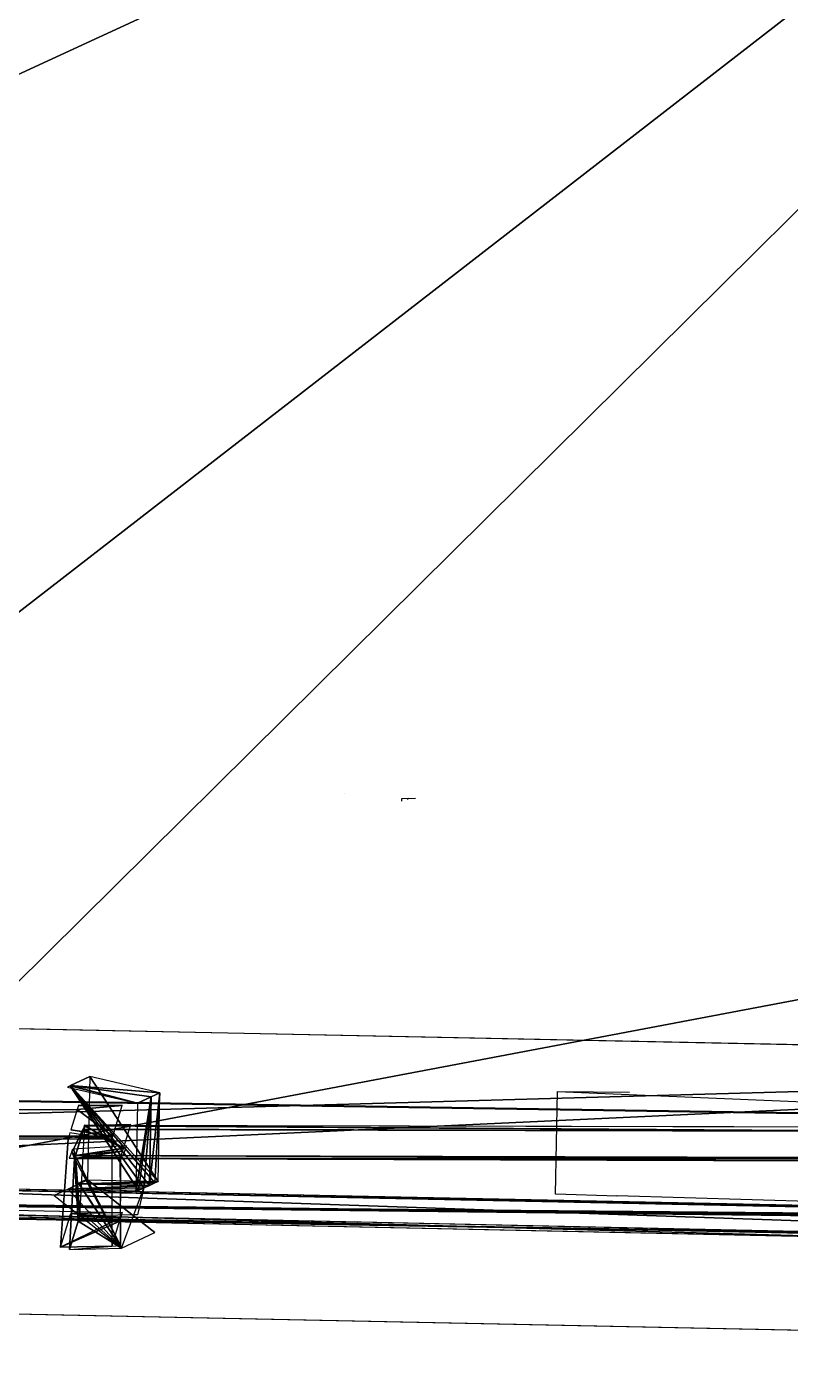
# Model space of a CAD drawing. Extents: x -1551 to 3643, y -2128 to 2177.
# Drawn here: x 557.7 to 604.8, y -73.2 to 9.7 of the extents above; entities that cross this region are included whole.
import ezdxf

# ---------------------------------------------------------------- set-up
doc = ezdxf.new("R2010")
doc.units = 0
doc.header["$MEASUREMENT"] = 0
doc.layers.get('0').update_dxf_attribs({"color": 13, "linetype": 'CONTINUOUS'})

# ---------------------------------------------------------------- blocks, each defined once
blk = doc.blocks.new('HOUSE_DWG')
at = {"color": 0}
for p, q in [((550.767, 17.147, 125.262), (805.723, 77.689, 125.958)), ((801.335, 72.291, 87.099), (611.28, 26.098, 87.099)), ((719.821, 72.037, 85.025), (720.627, 72.261, 85.025)), ((720.253, 72.183, 92.997), (720.319, 72.197, 92.997)), ((720.253, 72.183, 85.707), (720.253, 72.183, 85.672)), ((733.658, 56.948, 84.749), (806.579, 72.637, 85.123)), ((719.859, 71.877, 85.025), (719.821, 72.037, 85.025)), ((715.628, 70.872, 34.449), (715.628, 70.872, 34.805)), ((558.815, 6.003, 121.799), (803.776, 67.188, 121.799)), ((558.9, 6.087, 75.747), (807.03, 67.399, 75.747)), ((807.03, 67.399, 75.747), (690.563, 39.729, 75.747)), ((807.408, 67.32, 86.053), (738.828, 51.627, 85.04)), ((690.563, 39.729, 86.119), (803.649, 66.596, 86.119)), ((690.563, 39.729, 86.119), (803.649, 66.596, 86.119)), ((803.652, 66.583, 86.119), (690.563, 39.729, 86.119)), ((803.652, 66.583, 86.119), (690.563, 39.729, 86.119)), ((563.24, 7.133, 76.816), (807.64, 66.09, 76.816)), ((754.446, 60.066, 85.65), (705.958, 47.612, 86.558)), ((706.015, 47.403, 91.462), (754.503, 59.857, 90.554)), ((797.492, 57.621, 125.925), (554.839, 0, 125.262)), ((733.658, 56.948, 84.745), (737.965, 58.008, 84.762)), ((733.658, 56.948, 84.749), (733.658, 56.948, 84.745)), ((735.124, 50.785, 85.019), (733.658, 56.948, 84.745)), ((757.337, 53.956, 85.364), (559.022, 6.116, 85.364)), ((707.053, 42.122, 85.626), (758.703, 54.341, 85.364)), ((738.832, 51.615, 84.756), (735.128, 50.773, 84.739)), ((738.829, 51.627, 85.036), (738.828, 51.627, 85.04)), ((738.829, 51.627, 85.036), (738.829, 51.626, 85.027)), ((738.829, 51.626, 85.027), (738.832, 51.615, 84.756)), ((735.128, 50.773, 84.739), (735.124, 50.785, 85.019)), ((735.124, 50.785, 85.019), (735.124, 50.785, 85.032)), ((708.742, 49.723, 33.773), (708.787, 49.734, 84.006)), ((704.299, 49.608, 83.982), (708.742, 49.723, 83.982)), ((708.742, 49.723, 1.466), (704.299, 49.608, 1.466)), ((704.299, 49.608, 1.466), (705.772, 43.406, 1.466)), ((704.299, 49.608, 72.557), (704.299, 49.608, 74.046)), ((704.299, 49.608, 74.046), (704.299, 49.608, 83.982)), ((704.299, 49.608, 1.466), (704.299, 49.608, 72.557)), ((710.004, 44.411, 74.046), (704.299, 49.608, 74.046)), ((704.299, 49.608, 72.557), (704.299, 49.608, 74.046)), ((704.299, 49.608, 1.466), (704.299, 49.608, 72.557)), ((704.299, 49.608, 1.466), (710.004, 44.411, 1.466)), ((707.879, 49.376, 85.222), (705.259, 48.709, 85.233)), ((707.882, 49.364, 85.502), (707.879, 49.376, 85.222)), ((707.882, 49.363, 85.515), (707.882, 49.364, 85.502)), ((708.305, 47.817, 121.791), (707.882, 49.363, 85.515)), ((708.742, 49.723, 33.773), (710.004, 44.411, 33.773)), ((710.004, 44.411, 33.407), (708.742, 49.723, 33.773)), ((708.742, 49.723, 1.707), (708.742, 49.723, 33.773)), ((710.004, 44.411, 33.407), (708.742, 49.723, 33.773)), ((710.004, 44.411, 1.799), (708.742, 49.723, 1.707)), ((708.742, 49.723, 83.982), (708.742, 49.723, 33.773)), ((708.742, 49.723, 1.707), (708.742, 49.723, 33.773)), ((708.742, 49.723, 1.707), (708.742, 49.723, 1.466)), ((708.742, 49.723, 83.982), (708.742, 49.723, 33.773)), ((708.742, 49.723, 83.982), (710.004, 44.411, 83.982)), ((708.742, 49.723, 33.773), (710.004, 44.411, 33.773)), ((705.259, 48.709, 85.233), (705.262, 48.697, 85.504)), ((705.262, 48.697, 85.504), (705.263, 48.697, 85.513)), ((705.263, 48.697, 85.513), (705.32, 48.488, 90.422)), ((708.707, 48.389, 86.549), (705.958, 47.612, 86.558)), ((709.035, 47.188, 114.712), (708.707, 48.389, 86.549)), ((730.93, 48.588, 85.001), (730.93, 48.588, 84.73)), ((730.93, 48.588, 85.01), (730.93, 48.588, 85.001)), ((730.93, 48.588, 85.01), (730.93, 48.588, 85.014)), ((707.406, 47.539, 122.868), (705.642, 47.311, 118.037)), ((705.642, 47.311, 118.037), (705.698, 47.105, 122.875)), ((707.406, 47.539, 122.868), (705.698, 47.105, 122.875)), ((705.726, 47.001, 125.296), (708.288, 47.654, 125.284)), ((705.949, 47.642, 85.859), (705.95, 47.641, 85.883)), ((707.053, 42.122, 85.626), (705.949, 47.642, 85.859)), ((705.95, 47.641, 85.883), (705.958, 47.612, 86.558)), ((705.958, 47.612, 86.558), (705.964, 47.589, 87.111)), ((705.958, 47.612, 86.558), (705.964, 47.589, 87.111)), ((705.964, 47.589, 87.111), (706.008, 47.427, 90.908)), ((705.964, 47.589, 87.111), (706.008, 47.427, 90.908)), ((705.964, 47.589, 87.111), (706.008, 47.427, 90.908)), ((706.008, 47.427, 90.908), (705.967, 47.419, 90.909)), ((705.967, 47.419, 90.909), (706.049, 46.365, 114.723)), ((706.008, 47.427, 90.908), (706.015, 47.403, 91.462)), ((706.008, 47.427, 90.908), (706.015, 47.403, 91.462)), ((706.008, 47.427, 90.908), (706.015, 47.403, 91.462)), ((706.049, 46.365, 114.723), (709.175, 47.396, 114.718)), ((708.318, 47.772, 122.864), (707.406, 47.539, 122.868)), ((708.305, 47.817, 121.791), (708.215, 47.794, 121.792)), ((708.305, 47.817, 121.791), (708.215, 47.794, 121.792)), ((708.215, 47.794, 121.792), (708.308, 47.806, 122.046)), ((708.215, 47.794, 121.792), (708.308, 47.806, 122.046)), ((708.288, 47.654, 125.284), (708.346, 47.668, 125.284)), ((708.288, 47.654, 125.284), (708.346, 47.668, 125.284)), ((708.288, 47.654, 125.284), (708.346, 47.668, 125.284)), ((708.288, 47.654, 125.284), (708.348, 47.661, 125.448)), ((708.288, 47.654, 125.284), (708.348, 47.661, 125.448)), ((708.318, 47.772, 122.864), (708.308, 47.806, 122.046)), ((708.346, 47.668, 125.284), (708.318, 47.772, 122.864)), ((708.346, 47.668, 125.284), (708.318, 47.772, 122.864)), ((708.348, 47.661, 125.448), (708.346, 47.668, 125.284)), ((705.698, 47.105, 122.875), (705.726, 47.001, 125.296)), ((705.726, 47.001, 125.296), (706.945, 40.419, 125.02)), ((706.949, 40.404, 125.368), (705.726, 47.001, 125.296)), ((709.035, 47.188, 114.712), (706.373, 46.096, 122.144)), ((709.035, 47.188, 114.712), (706.373, 46.096, 122.144)), ((706.412, 45.953, 125.502), (709.3, 46.936, 125.499)), ((706.522, 45.984, 125.502), (709.161, 46.729, 125.493)), ((706.522, 45.984, 125.502), (709.161, 46.729, 125.493)), ((709.039, 47.175, 115.02), (709.035, 47.188, 114.712)), ((709.161, 46.729, 125.493), (709.078, 47.032, 118.369)), ((706.062, 46.203, 118.38), (706.018, 46.362, 114.66)), ((706.373, 46.096, 122.144), (706.049, 46.365, 114.723)), ((706.049, 46.365, 114.723), (706.062, 46.203, 118.38)), ((706.373, 46.096, 122.144), (706.049, 46.365, 114.723)), ((706.401, 45.95, 125.502), (706.062, 46.203, 118.38)), ((706.062, 46.203, 118.38), (706.093, 45.863, 125.503)), ((706.412, 45.953, 125.502), (706.062, 46.203, 118.38)), ((706.401, 45.95, 125.502), (706.062, 46.203, 118.38)), ((706.412, 45.953, 125.502), (706.062, 46.203, 118.38)), ((706.093, 45.863, 125.503), (706.401, 45.95, 125.502)), ((706.373, 46.096, 122.144), (706.376, 46.083, 122.452)), ((706.373, 46.096, 122.144), (706.376, 46.083, 122.452)), ((706.373, 46.096, 122.144), (706.376, 46.083, 122.452)), ((706.373, 46.096, 122.144), (706.376, 46.083, 122.452)), ((706.376, 46.083, 122.452), (706.412, 45.953, 125.502)), ((706.376, 46.083, 122.452), (706.412, 45.953, 125.502)), ((706.376, 46.083, 122.452), (706.412, 45.953, 125.502)), ((706.376, 46.083, 122.452), (706.412, 45.953, 125.502)), ((706.412, 45.953, 125.502), (706.401, 45.95, 125.502)), ((706.412, 45.953, 125.502), (706.401, 45.95, 125.502)), ((706.415, 45.94, 125.801), (706.401, 45.95, 125.502)), ((706.522, 45.984, 125.502), (706.412, 45.953, 125.502)), ((706.522, 45.984, 125.502), (706.412, 45.953, 125.502)), ((706.522, 45.984, 125.502), (706.412, 45.953, 125.502)), ((706.412, 45.953, 125.502), (707.517, 40.427, 125.405)), ((706.412, 45.953, 125.502), (706.413, 45.947, 125.637)), ((706.412, 45.953, 125.502), (707.517, 40.427, 125.405)), ((706.412, 45.953, 125.502), (706.413, 45.947, 125.637)), ((706.412, 45.953, 125.502), (706.413, 45.947, 125.637)), ((706.412, 45.953, 125.502), (706.413, 45.947, 125.637)), ((706.412, 45.953, 125.502), (707.517, 40.427, 125.405)), ((706.413, 45.947, 125.637), (706.415, 45.94, 125.801)), ((706.413, 45.947, 125.637), (706.415, 45.94, 125.801)), ((706.413, 45.947, 125.637), (706.415, 45.94, 125.801)), ((706.522, 45.984, 125.502), (706.415, 45.94, 125.801)), ((710.004, 44.411, 74.046), (705.772, 43.406, 74.046)), ((705.772, 43.406, 33.763), (710.004, 44.411, 33.407)), ((705.772, 43.406, 33.407), (710.004, 44.411, 33.407)), ((705.772, 43.406, 33.763), (710.004, 44.411, 33.407)), ((705.772, 43.406, 33.407), (710.004, 44.411, 33.407)), ((705.772, 43.406, 1.709), (710.004, 44.411, 1.799)), ((710.274, 43.021, 85.849), (710.004, 44.411, 53.909)), ((710.004, 44.411, 53.909), (710.483, 43.08, 85.848)), ((710.004, 44.411, 53.909), (710.004, 44.411, 74.046)), ((710.004, 44.411, 33.407), (710.004, 44.411, 33.773)), ((710.004, 44.411, 33.407), (710.004, 44.411, 33.773)), ((710.004, 44.411, 1.799), (710.004, 44.411, 13.735)), ((710.004, 44.411, 1.799), (710.004, 44.411, 13.735)), ((710.004, 44.411, 1.799), (710.004, 44.411, 13.735)), ((710.004, 44.411, 33.407), (710.004, 44.411, 33.773)), ((710.004, 44.411, 53.909), (710.004, 44.411, 74.046)), ((710.004, 44.411, 1.466), (710.004, 44.411, 1.799)), ((710.004, 44.411, 83.982), (710.004, 44.411, 74.046)), ((710.004, 44.411, 53.909), (710.004, 44.411, 74.046)), ((705.772, 43.406, 33.763), (705.65, 43.377, 33.773)), ((705.65, 43.377, 1.707), (705.772, 43.406, 1.709)), ((705.65, 43.377, 33.773), (705.65, 43.377, 1.707)), ((705.772, 43.406, 74.046), (705.772, 43.406, 33.763)), ((705.772, 43.406, 33.763), (705.772, 43.406, 33.407)), ((705.772, 43.406, 33.763), (705.772, 43.406, 33.407)), ((705.772, 43.406, 33.763), (705.772, 43.406, 33.407)), ((705.772, 43.406, 74.046), (705.772, 43.406, 33.763)), ((705.772, 43.406, 74.046), (705.772, 43.406, 125.394)), ((705.772, 43.406, 125.394), (710.609, 41.3, 125.394)), ((710.609, 41.3, 1.466), (705.772, 43.406, 1.466)), ((705.772, 43.406, 1.466), (705.772, 43.406, 1.709)), ((657.869, 30.752, 85.494), (709.519, 42.972, 85.232)), ((706.481, 42.114, 85.238), (709.519, 42.972, 85.228)), ((710.274, 43.021, 85.849), (707.391, 42.207, 85.858)), ((709.519, 42.972, 85.232), (709.591, 42.711, 91.359)), ((709.519, 42.972, 85.232), (709.591, 42.711, 91.359)), ((709.519, 42.972, 85.228), (709.519, 42.972, 85.232)), ((709.591, 42.711, 91.359), (709.644, 42.517, 95.896)), ((710.483, 43.08, 85.848), (710.274, 43.021, 85.849)), ((706.945, 40.419, 125.02), (706.481, 42.114, 85.238)), ((707.391, 42.207, 85.858), (707.053, 42.122, 85.626)), ((707.124, 41.861, 91.754), (707.053, 42.122, 85.626)), ((707.124, 41.861, 91.754), (707.053, 42.122, 85.626)), ((707.124, 41.861, 91.754), (707.053, 42.122, 85.626)), ((707.517, 40.427, 125.405), (707.124, 41.861, 91.754)), ((707.517, 40.427, 125.405), (707.124, 41.861, 91.754)), ((707.517, 40.427, 125.405), (710.511, 41.459, 125.267)), ((709.983, 41.277, 125.01), (706.949, 40.404, 125.368)), ((707.517, 40.427, 125.405), (710.609, 41.3, 125.394)), ((706.945, 40.419, 125.02), (706.949, 40.404, 125.368)), ((706.945, 40.419, 125.02), (706.949, 40.404, 125.368))]:
    blk.add_line(p, q, dxfattribs=at)
at = {"color": 17}
for p, q in [((606.664, 24.977, 91.319), (801.335, 72.291, 91.319)), ((807.03, 67.399, 91.701), (558.9, 6.087, 91.701)), ((803.687, 67.148, 125.262), (570.668, 8.946, 125.262)), ((804.031, 64.99, 86.119), (657.721, 30.247, 86.119)), ((706.415, 45.94, 125.801), (757.531, 59.031, 125.581)), ((750.265, 57.337, 121.955), (706.373, 46.096, 122.144)), ((758.774, 54.08, 91.492), (707.124, 41.861, 91.754)), ((656.831, 36.034, 91.329), (705.32, 48.488, 90.422)), ((705.32, 48.488, 90.422), (705.602, 47.456, 114.635)), ((708.215, 47.794, 121.792), (657.189, 34.726, 122.011)), ((657.232, 34.57, 125.668), (708.348, 47.661, 125.448)), ((705.602, 47.456, 114.635), (708.215, 47.794, 121.792)), ((706.015, 47.403, 91.462), (706.373, 46.096, 122.144)), ((706.015, 47.403, 91.462), (706.373, 46.096, 122.144)), ((706.015, 47.403, 91.462), (706.373, 46.096, 122.144)), ((707.406, 47.539, 122.868), (708.288, 47.654, 125.284)), ((707.406, 47.539, 122.868), (708.288, 47.654, 125.284)), ((708.308, 47.806, 122.046), (708.305, 47.817, 121.791)), ((708.346, 47.668, 125.284), (709.983, 41.277, 125.01)), ((709.3, 46.936, 125.499), (709.175, 47.396, 114.718)), ((706.376, 46.083, 122.452), (709.039, 47.175, 115.02)), ((706.376, 46.083, 122.452), (709.039, 47.175, 115.02)), ((709.078, 47.032, 118.369), (706.522, 45.984, 125.502)), ((709.078, 47.032, 118.369), (706.522, 45.984, 125.502)), ((709.078, 47.032, 118.369), (709.039, 47.175, 115.02)), ((709.067, 46.878, 125.492), (710.511, 41.459, 125.267)), ((710.511, 41.459, 125.267), (709.161, 46.729, 125.493)), ((710.511, 41.459, 125.267), (706.412, 45.953, 125.502)), ((710.511, 41.459, 125.267), (706.412, 45.953, 125.502)), ((706.413, 45.947, 125.637), (707.517, 40.427, 125.405)), ((710.004, 44.411, 33.773), (710.004, 44.411, 53.909)), ((710.004, 44.411, 13.735), (710.004, 44.411, 33.407)), ((710.004, 44.411, 13.735), (710.004, 44.411, 33.407)), ((710.004, 44.411, 13.735), (710.004, 44.411, 33.407)), ((710.004, 44.411, 33.773), (710.004, 44.411, 53.909)), ((710.004, 44.411, 33.773), (710.004, 44.411, 53.909)), ((705.772, 43.406, 33.407), (705.772, 43.406, 1.709)), ((705.772, 43.406, 33.407), (705.772, 43.406, 1.709)), ((705.772, 43.406, 33.407), (705.772, 43.406, 1.709)), ((709.591, 42.711, 91.359), (657.941, 30.491, 91.621)), ((709.644, 42.517, 95.896), (709.983, 41.277, 125.01)), ((710.609, 41.3, 125.394), (710.274, 43.021, 85.849)), ((710.609, 41.3, 125.394), (710.609, 41.3, 1.466))]:
    blk.add_line(p, q, dxfattribs=at)
at = {"color": 55}
mesh = blk.add_polyface(dxfattribs=at)
corners = [(775.96, 183.203, 86.119), (543.287, 81.694, 86.119), (532.889, 125.483, 86.119), (545.187, 73.693, 86.119), (560.959, 7.27, 86.119), (657.721, 30.247, 86.119), (690.563, 39.729, 86.119), (797.995, 90.408, 86.119), (803.649, 66.596, 86.119), (804.031, 64.99, 86.119), (803.652, 66.583, 86.119)]
mesh.append_faces([[corners[k] for k in face] for face in [(0, 1, 2), (6, 7, 8), (9, 6, 10)]], dxfattribs={"vtx0": -1, "color": 55})
mesh.append_faces([[corners[k] for k in face] for face in [(1, 0, 3), (3, 0, 4), (4, 0, 5)]], dxfattribs={"vtx0": -1, "vtx1": -1, "color": 55})
mesh.append_faces([[corners[k] for k in face] for face in [(5, 0, 6)]], dxfattribs={"vtx0": -1, "vtx1": -1, "vtx2": -1, "color": 55})
mesh.append_faces([[corners[k] for k in face] for face in [(6, 0, 7), (6, 9, 5)]], dxfattribs={"vtx0": -1, "vtx2": -1, "color": 55})
at = {"color": 17}
mesh = blk.add_polyface(dxfattribs=at)
corners = [(805.723, 77.689, 125.958), (553.72, 4.713, 125.262), (550.767, 17.147, 125.262), (554.839, 0, 125.262), (797.492, 57.621, 125.925), (809.795, 60.542, 125.958), (807.984, 68.17, 125.958)]
mesh.append_faces([[corners[k] for k in face] for face in [(0, 1, 2), (5, 0, 6)]], dxfattribs={"vtx0": -1, "color": 17})
mesh.append_faces([[corners[k] for k in face] for face in [(1, 0, 3), (3, 0, 4), (4, 0, 5)]], dxfattribs={"vtx0": -1, "vtx1": -1, "color": 17})
mesh = blk.add_polyface(dxfattribs=at)
corners = [(606.664, 24.977, 91.319), (611.28, 26.098, 87.099), (606.664, 24.977, 87.099), (801.335, 72.291, 87.099), (801.335, 72.291, 91.319)]
mesh.append_faces([[corners[k] for k in face] for face in [(0, 1, 2), (3, 0, 4)]], dxfattribs={"vtx0": -1, "color": 17})
mesh.append_faces([[corners[k] for k in face] for face in [(1, 0, 3)]], dxfattribs={"vtx0": -1, "vtx1": -1, "color": 17})
mesh = blk.add_polyface(dxfattribs=at)
corners = [(803.687, 67.148, 125.262), (558.815, 6.003, 121.799), (803.776, 67.188, 121.799), (558.727, 5.963, 125.262)]
mesh.append_faces([[corners[k] for k in face] for face in [(0, 1, 2), (1, 0, 3)]], dxfattribs={"vtx0": -1, "color": 17})
mesh = blk.add_polyface(dxfattribs=at)
corners = [(807.03, 67.399, 86.119), (558.9, 6.087, 75.747), (807.03, 67.399, 75.747), (558.9, 6.087, 91.701), (807.03, 67.399, 91.701)]
mesh.append_faces([[corners[k] for k in face] for face in [(0, 1, 2), (3, 0, 4)]], dxfattribs={"vtx0": -1, "color": 17})
mesh.append_faces([[corners[k] for k in face] for face in [(1, 0, 3)]], dxfattribs={"vtx0": -1, "vtx1": -1, "color": 17})
mesh = blk.add_polyface(dxfattribs=at)
corners = [(690.563, 39.729, 86.119), (807.03, 67.399, 75.747), (690.563, 39.729, 75.747), (807.03, 67.399, 86.119)]
mesh.append_faces([[corners[k] for k in face] for face in [(0, 1, 2), (1, 0, 3)]], dxfattribs={"vtx0": -1, "color": 17})
at = {"color": 0}
mesh = blk.add_polyface(dxfattribs=at)
corners = [(803.652, 66.583, 86.119), (690.563, 39.729, 86.119), (803.649, 66.596, 86.119)]
mesh.append_faces([[corners[k] for k in face] for face in [(0, 1, 2)]], dxfattribs={"color": 0})
at = {"color": 17}
mesh = blk.add_polyface(dxfattribs=at)
corners = [(705.958, 47.612, 86.558), (754.503, 59.857, 90.554), (754.446, 60.066, 85.65), (705.964, 47.589, 87.111), (706.008, 47.427, 90.908), (706.015, 47.403, 91.462)]
mesh.append_faces([[corners[k] for k in face] for face in [(0, 1, 2), (1, 4, 5)]], dxfattribs={"vtx0": -1, "color": 17})
mesh.append_faces([[corners[k] for k in face] for face in [(1, 0, 3), (1, 3, 4)]], dxfattribs={"vtx0": -1, "vtx2": -1, "color": 17})
mesh = blk.add_polyface(dxfattribs=at)
corners = [(750.265, 57.337, 121.955), (757.492, 59.176, 122.179), (757.399, 59.164, 121.924), (706.373, 46.096, 122.144), (706.376, 46.083, 122.452), (757.501, 59.141, 122.996), (706.412, 45.953, 125.502), (757.53, 59.038, 125.417)]
mesh.append_faces([[corners[k] for k in face] for face in [(0, 1, 2), (5, 6, 7)]], dxfattribs={"vtx0": -1, "color": 17})
mesh.append_faces([[corners[k] for k in face] for face in [(1, 4, 5)]], dxfattribs={"vtx0": -1, "vtx1": -1, "color": 17})
mesh.append_faces([[corners[k] for k in face] for face in [(1, 0, 3), (1, 3, 4), (5, 4, 6)]], dxfattribs={"vtx0": -1, "vtx2": -1, "color": 17})
mesh = blk.add_polyface(dxfattribs=at)
corners = [(706.412, 45.953, 125.502), (757.472, 59.023, 125.417), (757.53, 59.038, 125.417)]
mesh.append_faces([[corners[k] for k in face] for face in [(0, 1, 2)]], dxfattribs={"color": 17})
mesh = blk.add_polyface(dxfattribs=at)
corners = [(706.412, 45.953, 125.502), (757.531, 59.031, 125.581), (757.472, 59.023, 125.417), (706.413, 45.947, 125.637), (706.415, 45.94, 125.801)]
mesh.append_faces([[corners[k] for k in face] for face in [(0, 1, 2), (1, 3, 4)]], dxfattribs={"vtx0": -1, "color": 17})
mesh.append_faces([[corners[k] for k in face] for face in [(1, 0, 3)]], dxfattribs={"vtx0": -1, "vtx2": -1, "color": 17})
mesh = blk.add_polyface(dxfattribs=at)
corners = [(758.774, 54.08, 91.492), (707.053, 42.122, 85.626), (758.703, 54.341, 85.364), (707.124, 41.861, 91.754)]
mesh.append_faces([[corners[k] for k in face] for face in [(0, 1, 2), (1, 0, 3)]], dxfattribs={"vtx0": -1, "color": 17})
mesh = blk.add_polyface(dxfattribs=at)
corners = [(704.299, 49.608, 72.557), (708.742, 49.723, 1.466), (704.299, 49.608, 1.466), (708.742, 49.723, 1.707), (708.742, 49.723, 33.773), (708.742, 49.723, 83.982), (704.299, 49.608, 74.046), (704.299, 49.608, 83.982)]
mesh.append_faces([[corners[k] for k in face] for face in [(0, 1, 2), (5, 6, 7)]], dxfattribs={"vtx0": -1, "color": 17})
mesh.append_faces([[corners[k] for k in face] for face in [(1, 0, 3), (3, 0, 4), (4, 0, 5)]], dxfattribs={"vtx0": -1, "vtx1": -1, "color": 17})
mesh.append_faces([[corners[k] for k in face] for face in [(5, 0, 6)]], dxfattribs={"vtx0": -1, "vtx2": -1, "color": 17})
at = {"color": 0}
mesh = blk.add_polyface(dxfattribs=at)
corners = [(710.004, 44.411, 1.799), (704.299, 49.608, 1.466), (710.004, 44.411, 1.466), (704.299, 49.608, 72.557), (710.004, 44.411, 13.735), (710.004, 44.411, 33.407), (710.004, 44.411, 33.773), (710.004, 44.411, 53.909), (710.004, 44.411, 74.046), (704.299, 49.608, 74.046)]
mesh.append_faces([[corners[k] for k in face] for face in [(0, 1, 2), (3, 8, 9)]], dxfattribs={"vtx0": -1, "color": 0})
mesh.append_faces([[corners[k] for k in face] for face in [(1, 0, 3)]], dxfattribs={"vtx0": -1, "vtx1": -1, "color": 0})
mesh.append_faces([[corners[k] for k in face] for face in [(3, 0, 4), (3, 4, 5), (3, 5, 6), (3, 6, 7), (3, 7, 8)]], dxfattribs={"vtx0": -1, "vtx2": -1, "color": 0})
at = {"color": 17}
mesh = blk.add_polyface(dxfattribs=at)
corners = [(705.259, 48.709, 85.233), (707.882, 49.364, 85.502), (707.879, 49.376, 85.222), (705.262, 48.697, 85.504), (707.882, 49.363, 85.515), (705.263, 48.697, 85.513), (705.32, 48.488, 90.422), (708.305, 47.817, 121.791), (705.602, 47.456, 114.635), (708.215, 47.794, 121.792)]
mesh.append_faces([[corners[k] for k in face] for face in [(0, 1, 2), (7, 8, 9)]], dxfattribs={"vtx0": -1, "color": 17})
mesh.append_faces([[corners[k] for k in face] for face in [(1, 3, 4), (4, 6, 7)]], dxfattribs={"vtx0": -1, "vtx1": -1, "color": 17})
mesh.append_faces([[corners[k] for k in face] for face in [(1, 0, 3), (4, 3, 5), (4, 5, 6), (7, 6, 8)]], dxfattribs={"vtx0": -1, "vtx2": -1, "color": 17})
at = {"color": 0}
mesh = blk.add_polyface(dxfattribs=at)
corners = [(708.742, 49.723, 33.773), (710.004, 44.411, 33.773), (710.004, 44.411, 33.407)]
mesh.append_faces([[corners[k] for k in face] for face in [(0, 1, 2)]], dxfattribs={"color": 0})
at = {"color": 17}
mesh = blk.add_polyface(dxfattribs=at)
corners = [(708.742, 49.723, 1.707), (710.004, 44.411, 13.735), (710.004, 44.411, 1.799), (710.004, 44.411, 33.407), (708.742, 49.723, 33.773)]
mesh.append_faces([[corners[k] for k in face] for face in [(0, 1, 2), (3, 0, 4)]], dxfattribs={"vtx0": -1, "color": 17})
mesh.append_faces([[corners[k] for k in face] for face in [(1, 0, 3)]], dxfattribs={"vtx0": -1, "vtx1": -1, "color": 17})
mesh = blk.add_polyface(dxfattribs=at)
corners = [(708.742, 49.723, 33.773), (710.004, 44.411, 53.909), (710.004, 44.411, 33.773), (710.004, 44.411, 74.046), (710.004, 44.411, 83.982), (708.742, 49.723, 83.982)]
mesh.append_faces([[corners[k] for k in face] for face in [(0, 1, 2), (4, 0, 5)]], dxfattribs={"vtx0": -1, "color": 17})
mesh.append_faces([[corners[k] for k in face] for face in [(1, 0, 3), (3, 0, 4)]], dxfattribs={"vtx0": -1, "vtx1": -1, "color": 17})
mesh = blk.add_polyface(dxfattribs=at)
corners = [(705.958, 47.612, 86.558), (709.035, 47.188, 114.712), (708.707, 48.389, 86.549), (705.964, 47.589, 87.111), (706.008, 47.427, 90.908), (706.015, 47.403, 91.462), (706.373, 46.096, 122.144)]
mesh.append_faces([[corners[k] for k in face] for face in [(0, 1, 2), (1, 5, 6)]], dxfattribs={"vtx0": -1, "color": 17})
mesh.append_faces([[corners[k] for k in face] for face in [(1, 0, 3), (1, 3, 4), (1, 4, 5)]], dxfattribs={"vtx0": -1, "vtx2": -1, "color": 17})
mesh = blk.add_polyface(dxfattribs=at)
corners = [(657.189, 34.726, 122.011), (708.308, 47.806, 122.046), (708.215, 47.794, 121.792), (657.193, 34.713, 122.319), (708.318, 47.772, 122.864), (657.228, 34.583, 125.369), (708.346, 47.668, 125.284)]
mesh.append_faces([[corners[k] for k in face] for face in [(0, 1, 2), (4, 5, 6)]], dxfattribs={"vtx0": -1, "color": 17})
mesh.append_faces([[corners[k] for k in face] for face in [(1, 3, 4)]], dxfattribs={"vtx0": -1, "vtx1": -1, "color": 17})
mesh.append_faces([[corners[k] for k in face] for face in [(1, 0, 3), (4, 3, 5)]], dxfattribs={"vtx0": -1, "vtx2": -1, "color": 17})
mesh = blk.add_polyface(dxfattribs=at)
corners = [(657.228, 34.583, 125.369), (708.288, 47.654, 125.284), (708.346, 47.668, 125.284)]
mesh.append_faces([[corners[k] for k in face] for face in [(0, 1, 2)]], dxfattribs={"color": 17})
mesh = blk.add_polyface(dxfattribs=at)
corners = [(657.228, 34.583, 125.369), (708.348, 47.661, 125.448), (708.288, 47.654, 125.284), (657.23, 34.577, 125.504), (657.232, 34.57, 125.668)]
mesh.append_faces([[corners[k] for k in face] for face in [(0, 1, 2), (1, 3, 4)]], dxfattribs={"vtx0": -1, "color": 17})
mesh.append_faces([[corners[k] for k in face] for face in [(1, 0, 3)]], dxfattribs={"vtx0": -1, "vtx2": -1, "color": 17})
mesh = blk.add_polyface(dxfattribs=at)
corners = [(705.698, 47.105, 122.875), (708.288, 47.654, 125.284), (707.406, 47.539, 122.868), (705.726, 47.001, 125.296)]
mesh.append_faces([[corners[k] for k in face] for face in [(0, 1, 2), (1, 0, 3)]], dxfattribs={"vtx0": -1, "color": 17})
mesh = blk.add_polyface(dxfattribs=at)
corners = [(707.124, 41.861, 91.754), (706.412, 45.953, 125.502), (707.517, 40.427, 125.405), (707.053, 42.122, 85.626), (706.376, 46.083, 122.452), (706.373, 46.096, 122.144), (705.949, 47.642, 85.859)]
mesh.append_faces([[corners[k] for k in face] for face in [(0, 1, 2), (5, 3, 6)]], dxfattribs={"vtx0": -1, "color": 17})
mesh.append_faces([[corners[k] for k in face] for face in [(1, 3, 4), (4, 3, 5)]], dxfattribs={"vtx0": -1, "vtx1": -1, "color": 17})
mesh.append_faces([[corners[k] for k in face] for face in [(1, 0, 3)]], dxfattribs={"vtx0": -1, "vtx2": -1, "color": 17})
mesh = blk.add_polyface(dxfattribs=at)
corners = [(705.95, 47.641, 85.883), (706.015, 47.403, 91.462), (706.373, 46.096, 122.144)]
mesh.append_faces([[corners[k] for k in face] for face in [(0, 1, 2)]], dxfattribs={"color": 17})
mesh = blk.add_polyface(dxfattribs=at)
corners = [(705.95, 47.641, 85.883), (705.964, 47.589, 87.111), (706.008, 47.427, 90.908)]
mesh.append_faces([[corners[k] for k in face] for face in [(0, 1, 2)]], dxfattribs={"color": 17})
at = {"color": 0}
mesh = blk.add_polyface(dxfattribs=at)
corners = [(705.967, 47.419, 90.909), (706.015, 47.403, 91.462), (706.008, 47.427, 90.908), (706.049, 46.365, 114.723), (706.373, 46.096, 122.144)]
mesh.append_faces([[corners[k] for k in face] for face in [(0, 1, 2), (1, 3, 4)]], dxfattribs={"vtx0": -1, "color": 0})
mesh.append_faces([[corners[k] for k in face] for face in [(1, 0, 3)]], dxfattribs={"vtx0": -1, "vtx2": -1, "color": 0})
at = {"color": 17}
mesh = blk.add_polyface(dxfattribs=at)
corners = [(707.406, 47.539, 122.868), (708.346, 47.668, 125.284), (708.318, 47.772, 122.864), (708.288, 47.654, 125.284)]
mesh.append_faces([[corners[k] for k in face] for face in [(0, 1, 2), (1, 0, 3)]], dxfattribs={"vtx0": -1, "color": 17})
at = {"color": 0}
mesh = blk.add_polyface(dxfattribs=at)
corners = [(708.308, 47.806, 122.046), (708.305, 47.817, 121.791), (708.215, 47.794, 121.792)]
mesh.append_faces([[corners[k] for k in face] for face in [(0, 1, 2)]], dxfattribs={"color": 0})
mesh = blk.add_polyface(dxfattribs=at)
corners = [(708.348, 47.661, 125.448), (708.346, 47.668, 125.284), (708.288, 47.654, 125.284)]
mesh.append_faces([[corners[k] for k in face] for face in [(0, 1, 2)]], dxfattribs={"color": 0})
mesh = blk.add_polyface(dxfattribs=at)
corners = [(705.726, 47.001, 125.296), (706.945, 40.419, 125.02), (706.949, 40.404, 125.368)]
mesh.append_faces([[corners[k] for k in face] for face in [(0, 1, 2)]], dxfattribs={"color": 0})
mesh = blk.add_polyface(dxfattribs=at)
corners = [(706.373, 46.096, 122.144), (709.039, 47.175, 115.02), (709.035, 47.188, 114.712), (706.376, 46.083, 122.452)]
mesh.append_faces([[corners[k] for k in face] for face in [(0, 1, 2), (1, 0, 3)]], dxfattribs={"vtx0": -1, "color": 0})
at = {"color": 17}
mesh = blk.add_polyface(dxfattribs=at)
corners = [(706.376, 46.083, 122.452), (709.078, 47.032, 118.369), (709.039, 47.175, 115.02), (706.522, 45.984, 125.502), (706.412, 45.953, 125.502)]
mesh.append_faces([[corners[k] for k in face] for face in [(0, 1, 2), (3, 0, 4)]], dxfattribs={"vtx0": -1, "color": 17})
mesh.append_faces([[corners[k] for k in face] for face in [(1, 0, 3)]], dxfattribs={"vtx0": -1, "vtx1": -1, "color": 17})
mesh = blk.add_polyface(dxfattribs=at)
corners = [(710.511, 41.459, 125.267), (706.522, 45.984, 125.502), (706.412, 45.953, 125.502), (709.161, 46.729, 125.493)]
mesh.append_faces([[corners[k] for k in face] for face in [(0, 1, 2), (1, 0, 3)]], dxfattribs={"vtx0": -1, "color": 17})
mesh = blk.add_polyface(dxfattribs=at)
corners = [(706.522, 45.984, 125.502), (709.161, 46.729, 125.493), (709.078, 47.032, 118.369)]
mesh.append_faces([[corners[k] for k in face] for face in [(0, 1, 2)]], dxfattribs={"color": 17})
mesh = blk.add_polyface(dxfattribs=at)
corners = [(706.062, 46.203, 118.38), (706.373, 46.096, 122.144), (706.049, 46.365, 114.723), (706.376, 46.083, 122.452), (706.412, 45.953, 125.502)]
mesh.append_faces([[corners[k] for k in face] for face in [(0, 1, 2), (3, 0, 4)]], dxfattribs={"vtx0": -1, "color": 17})
mesh.append_faces([[corners[k] for k in face] for face in [(1, 0, 3)]], dxfattribs={"vtx0": -1, "vtx1": -1, "color": 17})
at = {"color": 0}
mesh = blk.add_polyface(dxfattribs=at)
corners = [(706.093, 45.863, 125.503), (706.401, 45.95, 125.502), (706.062, 46.203, 118.38)]
mesh.append_faces([[corners[k] for k in face] for face in [(0, 1, 2)]], dxfattribs={"color": 0})
mesh = blk.add_polyface(dxfattribs=at)
corners = [(706.401, 45.95, 125.502), (706.412, 45.953, 125.502), (706.062, 46.203, 118.38)]
mesh.append_faces([[corners[k] for k in face] for face in [(0, 1, 2)]], dxfattribs={"color": 0})
mesh = blk.add_polyface(dxfattribs=at)
corners = [(706.401, 45.95, 125.502), (706.413, 45.947, 125.637), (706.412, 45.953, 125.502), (706.415, 45.94, 125.801)]
mesh.append_faces([[corners[k] for k in face] for face in [(0, 1, 2), (1, 0, 3)]], dxfattribs={"vtx0": -1, "color": 0})
mesh = blk.add_polyface(dxfattribs=at)
corners = [(706.522, 45.984, 125.502), (706.413, 45.947, 125.637), (706.415, 45.94, 125.801), (706.412, 45.953, 125.502)]
mesh.append_faces([[corners[k] for k in face] for face in [(0, 1, 2), (1, 0, 3)]], dxfattribs={"vtx0": -1, "color": 0})
at = {"color": 17}
mesh = blk.add_polyface(dxfattribs=at)
corners = [(710.511, 41.459, 125.267), (706.412, 45.953, 125.502), (707.517, 40.427, 125.405)]
mesh.append_faces([[corners[k] for k in face] for face in [(0, 1, 2)]], dxfattribs={"color": 17})
at = {"color": 0}
mesh = blk.add_polyface(dxfattribs=at)
corners = [(706.412, 45.953, 125.502), (706.413, 45.947, 125.637), (707.517, 40.427, 125.405)]
mesh.append_faces([[corners[k] for k in face] for face in [(0, 1, 2)]], dxfattribs={"color": 0})
at = {"color": 17}
mesh = blk.add_polyface(dxfattribs=at)
corners = [(710.004, 44.411, 33.773), (705.772, 43.406, 33.763), (710.004, 44.411, 33.407), (705.772, 43.406, 74.046), (710.004, 44.411, 53.909), (710.004, 44.411, 74.046)]
mesh.append_faces([[corners[k] for k in face] for face in [(0, 1, 2), (3, 4, 5)]], dxfattribs={"vtx0": -1, "color": 17})
mesh.append_faces([[corners[k] for k in face] for face in [(1, 0, 3)]], dxfattribs={"vtx0": -1, "vtx1": -1, "color": 17})
mesh.append_faces([[corners[k] for k in face] for face in [(3, 0, 4)]], dxfattribs={"vtx0": -1, "vtx2": -1, "color": 17})
at = {"color": 0}
mesh = blk.add_polyface(dxfattribs=at)
corners = [(705.772, 43.406, 33.763), (705.772, 43.406, 33.407), (710.004, 44.411, 33.407)]
mesh.append_faces([[corners[k] for k in face] for face in [(0, 1, 2)]], dxfattribs={"color": 0})
at = {"color": 17}
mesh = blk.add_polyface(dxfattribs=at)
corners = [(710.004, 44.411, 1.799), (705.772, 43.406, 33.407), (705.772, 43.406, 1.709), (710.004, 44.411, 13.735), (710.004, 44.411, 33.407)]
mesh.append_faces([[corners[k] for k in face] for face in [(0, 1, 2), (1, 3, 4)]], dxfattribs={"vtx0": -1, "color": 17})
mesh.append_faces([[corners[k] for k in face] for face in [(1, 0, 3)]], dxfattribs={"vtx0": -1, "vtx2": -1, "color": 17})
at = {"color": 0}
mesh = blk.add_polyface(dxfattribs=at)
corners = [(705.772, 43.406, 1.709), (705.65, 43.377, 33.773), (705.65, 43.377, 1.707), (705.772, 43.406, 33.407), (705.772, 43.406, 33.763)]
mesh.append_faces([[corners[k] for k in face] for face in [(0, 1, 2), (1, 3, 4)]], dxfattribs={"vtx0": -1, "color": 0})
mesh.append_faces([[corners[k] for k in face] for face in [(1, 0, 3)]], dxfattribs={"vtx0": -1, "vtx2": -1, "color": 0})
at = {"color": 17}
mesh = blk.add_polyface(dxfattribs=at)
corners = [(705.772, 43.406, 1.709), (710.609, 41.3, 1.466), (705.772, 43.406, 1.466), (710.609, 41.3, 125.394), (705.772, 43.406, 33.407), (705.772, 43.406, 33.763), (705.772, 43.406, 74.046), (705.772, 43.406, 125.394)]
mesh.append_faces([[corners[k] for k in face] for face in [(0, 1, 2), (3, 6, 7)]], dxfattribs={"vtx0": -1, "color": 17})
mesh.append_faces([[corners[k] for k in face] for face in [(1, 0, 3)]], dxfattribs={"vtx0": -1, "vtx1": -1, "color": 17})
mesh.append_faces([[corners[k] for k in face] for face in [(3, 0, 4), (3, 4, 5), (3, 5, 6)]], dxfattribs={"vtx0": -1, "vtx2": -1, "color": 17})
mesh = blk.add_polyface(dxfattribs=at)
corners = [(709.591, 42.711, 91.359), (657.869, 30.752, 85.494), (709.519, 42.972, 85.232), (657.941, 30.491, 91.621)]
mesh.append_faces([[corners[k] for k in face] for face in [(0, 1, 2), (1, 0, 3)]], dxfattribs={"vtx0": -1, "color": 17})
mesh = blk.add_polyface(dxfattribs=at)
corners = [(709.519, 42.972, 85.232), (706.481, 42.114, 85.238), (709.519, 42.972, 85.228), (709.591, 42.711, 91.359), (706.945, 40.419, 125.02), (709.644, 42.517, 95.896), (709.983, 41.277, 125.01), (706.949, 40.404, 125.368)]
mesh.append_faces([[corners[k] for k in face] for face in [(0, 1, 2), (4, 6, 7)]], dxfattribs={"vtx0": -1, "color": 17})
mesh.append_faces([[corners[k] for k in face] for face in [(1, 3, 4)]], dxfattribs={"vtx0": -1, "vtx1": -1, "color": 17})
mesh.append_faces([[corners[k] for k in face] for face in [(1, 0, 3), (4, 3, 5), (4, 5, 6)]], dxfattribs={"vtx0": -1, "vtx2": -1, "color": 17})
mesh = blk.add_polyface(dxfattribs=at)
corners = [(707.124, 41.861, 91.754), (707.391, 42.207, 85.858), (707.053, 42.122, 85.626), (710.609, 41.3, 125.394), (710.274, 43.021, 85.849), (707.517, 40.427, 125.405)]
mesh.append_faces([[corners[k] for k in face] for face in [(0, 1, 2), (1, 3, 4), (3, 0, 5)]], dxfattribs={"vtx0": -1, "color": 17})
mesh.append_faces([[corners[k] for k in face] for face in [(3, 1, 0)]], dxfattribs={"vtx0": -1, "vtx1": -1, "vtx2": -1, "color": 17})

msp = doc.modelspace()

# ---------------------------------------------------------------- block references
at = {"color": 0, "extrusion": (-0.01666, -0.007773, 0.999831), "rotation": 50.45292499058097}
msp.add_blockref('HOUSE_DWG', (-122.84, -89.728, -45.862), dxfattribs=at)

# ---------------------------------------------------------------- meshes
at = {"color": 0}
mesh = msp.add_polyface(dxfattribs=at)
corners = [(1540.835, -168.191), (1540.669, -168.242), (1534.328, -146.776), (3642.778, 1239.342), (-1049.302, 2177.099), (1537.557, -145.795), (1544.064, -167.21), (1544.843, -169.775), (1545.036, -170.573), (1545.155, -170.537), (1552.441, -194.517), (2561.914, -2128.169), (-1551.246, -1075.875), (1548.973, -195.571), (1541.687, -171.59), (1544.797, -169.789)]
mesh.append_faces([[corners[k] for k in face] for face in [(4, 11, 12), (13, 1, 14)]], dxfattribs={"vtx0": -1, "color": 0})
mesh.append_faces([[corners[k] for k in face] for face in [(3, 2, 4), (2, 3, 5), (5, 3, 6), (6, 3, 7), (8, 3, 9), (9, 3, 10)]], dxfattribs={"vtx0": -1, "vtx1": -1, "color": 0})
mesh.append_faces([[corners[k] for k in face] for face in [(7, 3, 8), (11, 4, 13), (13, 4, 1), (1, 4, 2)]], dxfattribs={"vtx0": -1, "vtx1": -1, "vtx2": -1, "color": 0})
mesh.append_faces([[corners[k] for k in face] for face in [(10, 3, 11), (11, 13, 10)]], dxfattribs={"vtx0": -1, "vtx2": -1, "color": 0})
mesh.append_faces([[corners[k] for k in face] for face in [(0, 1, 2)]], dxfattribs={"vtx1": -1, "color": 0})
mesh.append_faces([[corners[k] for k in face] for face in [(8, 15, 7)]], dxfattribs={"vtx2": -1, "color": 0})

doc.saveas('drawing.dxf')
